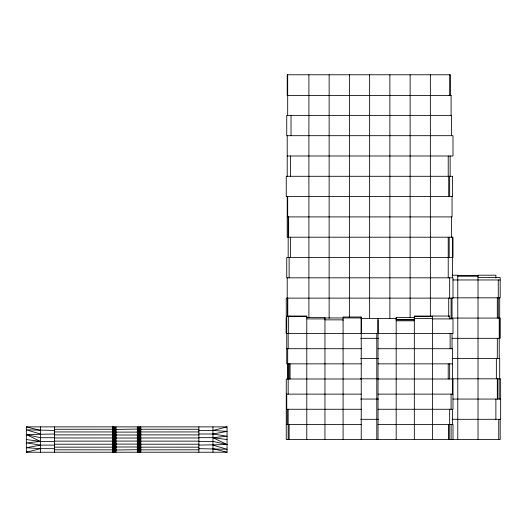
<?xml version="1.0" encoding="UTF-8"?>
<svg xmlns="http://www.w3.org/2000/svg" width="527" height="527" viewBox="0 0 527 527"><rect width="100%" height="100%" fill="white"/><g stroke="black" fill="none" stroke-linecap="round" stroke-linejoin="round"><path stroke-width="0.79" d="M432.469 318.907L452.996 318.907L452.996 333.571L286.26 333.571L286.26 318.427M287.689 316.523L287.689 298.124L287.689 316.806M361.232 363.847L286.741 363.847L286.741 316.042L306.793 316.042L306.793 439.551M306.793 317.471L324.942 317.471L324.942 439.551M343.084 320.337L343.084 319.856L324.942 319.856M349.381 316.997L349.381 74.775M361.232 333.571L361.232 316.997L343.084 316.997L343.084 439.551M378.03 333.571L378.03 319.856M432.469 439.551L432.469 316.042M449.663 318.907L449.663 316.042L414.321 316.042L414.321 439.551M452.996 439.551L452.996 424.413L378.03 424.413M198.883 447.159L140.781 447.153L140.347 447.634L140.781 445.684L139.563 444.103L113.839 444.103L112.613 445.684L114.873 452.225L114.873 426.877L112.613 433.418L113.839 434.999L139.563 434.999L140.781 433.418L138.515 426.877L138.515 452.225L140.347 447.634L138.515 446.988L113.839 447.015L112.613 448.503L113.041 452.225L112.613 451.04L113.048 450.045L113.041 426.877L112.613 428.062M54.518 431.942L112.613 431.949L113.048 431.468L114.886 432.12L139.563 432.087L140.781 430.599L140.36 426.877L140.781 428.062L140.347 429.057L140.36 452.225L140.781 451.04M112.613 431.949L113.819 426.877L113.819 452.225L112.613 449.854L54.518 449.827M198.883 429.274L140.781 429.248L139.583 426.877L139.556 452.225L140.781 447.153M140.347 429.057L116.065 429.393L113.048 436.778L112.613 439.551L113.048 439.551L113.839 438.023L116.065 432.127M113.048 450.045L137.336 449.715L140.347 442.324L140.781 439.551L140.347 439.551L139.563 438.023L137.336 432.127M54.518 429.274L112.613 429.248L113.041 426.877M140.36 452.225L140.781 449.854L198.883 449.827M116.065 435.032L112.613 444.215L116.065 452.225L116.065 426.877L113.048 434.064L112.613 436.435L113.839 438.023L139.563 438.023L140.781 434.887L137.336 426.877L137.336 452.225L140.781 444.215L198.883 444.208M140.347 445.038L140.781 442.667L139.563 441.079L113.839 441.079L113.048 439.551L112.613 441.125L116.065 449.715M137.336 429.393L140.781 437.983L137.336 446.975M112.613 430.599L113.048 429.057L116.065 429.393M137.336 449.715L140.347 450.045L140.781 448.503M139.563 438.023L137.336 444.07M113.048 436.778L112.613 437.983L54.518 437.97M140.347 442.324L140.781 441.125L198.883 441.132M116.065 438.036L114.886 441.073L116.065 444.07M137.336 441.073L138.515 438.029L137.336 435.032M113.048 434.064L112.613 434.887L54.518 434.9M112.613 442.667L113.048 442.324M140.347 436.778L140.781 436.435M112.613 429.248L113.048 429.057M140.347 450.045L140.781 449.854M27.918 451.83L26.35 452.225L26.35 426.877L227.051 426.877L227.051 452.225L26.35 452.225L40.434 448.668L54.518 448.668M198.883 430.434L212.967 430.434L227.051 426.877M54.518 445.111L40.434 445.111L26.35 447.719L40.434 448.668M198.883 433.991L212.967 433.991L227.051 431.389L212.967 430.434M54.518 441.435L40.434 441.435L26.35 434.564L54.518 433.998M198.883 445.111L227.051 444.544L212.967 437.667L198.883 437.667M449.182 95.282L450.611 95.282L450.611 74.775L287.215 74.775L287.215 95.492L451.092 95.492M449.182 95.387L451.092 95.387L451.092 115.38M287.215 155.992L452.996 155.992L452.996 135.689L286.741 135.689L286.741 115.38L451.567 115.38L451.567 135.689M287.215 216.907L452.047 216.907L452.047 196.597M452.107 275.199L457.772 275.199L457.772 439.551M457.772 275.674L478.022 275.674M457.772 276.155L478.022 276.155M478.022 277.584L500.176 277.584L500.176 297.827L452.917 297.827M452.917 279.969L500.176 279.969M286.741 316.523L306.793 316.523M414.321 316.523L432.469 316.523M324.942 317.952L361.232 317.952M452.107 318.077L499.695 318.077M361.232 318.427L396.179 318.427L396.179 439.551M414.321 318.427L432.469 318.427M449.373 318.427L452.047 318.427L452.047 298.124M306.793 318.907L324.942 318.907M396.179 319.382L414.321 319.382M396.179 320.811L414.321 320.811M360.593 338.321L378.412 338.321M452.107 338.321L500.176 338.321L500.176 318.077M286.741 348.709L361.232 348.709M378.03 348.709L452.522 348.709L452.522 394.13M360.593 358.571L378.412 358.571M452.107 358.571L499.695 358.571L499.695 378.814M378.03 363.847L452.522 363.847M360.593 378.814L378.412 378.814M452.107 378.814L500.65 378.814L500.65 419.308L452.107 419.308M361.232 378.992L286.26 378.992L286.26 439.551L500.176 439.551L500.176 419.308M378.03 378.992L452.522 378.992M286.26 394.13L361.232 394.13M378.03 394.13L452.996 394.13M360.593 399.058L378.412 399.058M452.917 399.058L500.65 399.058M286.26 409.268L361.232 409.268M378.03 409.268L452.996 409.268L452.996 378.992M360.593 419.308L378.412 419.308M286.26 424.413L361.232 424.413M40.434 433.998L26.35 429.828L54.518 430.434M198.883 431.942L140.781 431.949L140.347 431.468M140.781 434.887L198.883 434.9M54.518 437.713L40.434 437.713L26.35 434.564M140.781 437.983L198.883 437.97M54.518 441.132L112.613 441.125M198.883 441.389L212.967 441.389L227.051 444.544M54.518 444.208L112.613 444.215M54.518 447.159L112.613 447.153L113.048 447.634M198.883 448.668L227.051 449.274L212.967 445.111M227.051 439.564L212.967 437.667L227.051 436.218L212.967 433.991M26.35 439.544L40.434 441.435L26.35 442.891L40.434 445.111M212.967 448.668L227.051 452.225M26.35 426.877L40.434 430.434M116.065 446.975L113.839 441.079M499.695 297.827L499.695 338.321M499.221 318.077L499.221 358.571M499.221 378.814L499.221 399.058M498.74 419.308L498.74 439.551M498.265 279.969L498.265 318.077M497.791 378.814L497.791 399.058M497.31 297.827L497.31 318.077M497.31 338.321L497.31 358.571M497.31 378.814L497.31 399.058M496.355 358.571L496.355 378.814M495.881 278.058L495.881 275.199L478.022 275.199L478.022 439.551M495.881 399.058L495.881 419.308M452.522 237.209L452.522 277.821M452.522 409.268L452.522 424.413M452.047 333.571L452.047 348.709M451.567 216.907L451.567 237.209M451.092 298.124L451.092 318.427M451.092 394.13L451.092 409.268M451.092 424.413L451.092 439.551M450.137 155.992L450.137 176.295M450.137 333.571L450.137 348.709M449.663 74.775L449.663 95.492M449.663 176.295L449.663 196.597M449.663 277.821L449.663 298.124M449.663 363.847L449.663 378.992M449.663 409.268L449.663 424.413M449.182 237.209L449.182 257.512M449.182 424.413L449.182 439.551M448.708 176.295L448.708 196.597M448.708 298.124L448.708 316.806M448.708 424.413L448.708 439.551M448.227 155.992L448.227 176.295M448.227 237.209L448.227 277.821M448.227 363.847L448.227 378.992M430.368 74.775L430.368 316.042M410.125 74.775L410.125 317.471M389.875 74.775L389.875 318.249M378.03 318.427L378.03 439.551M376.792 333.466L376.792 439.551M369.631 74.775L369.631 318.427M361.232 316.997L361.232 439.551M329.138 74.775L329.138 318.427M308.894 74.775L308.894 317.616M291.029 115.38L291.029 135.689M290.555 155.992L290.555 176.295M290.555 237.209L290.555 257.512M290.081 316.042L290.081 316.523M290.081 363.847L290.081 378.992M289.125 257.512L289.125 277.821M289.125 363.847L289.125 378.992M289.125 424.413L289.125 439.551M288.644 216.907L288.644 237.209M288.644 316.523L288.644 333.571M288.17 216.907L288.17 257.512M288.17 333.571L288.17 348.709M288.17 363.847L288.17 394.13M288.17 409.268L288.17 439.551M287.689 74.775L287.689 115.38M287.689 196.597L287.689 216.907M287.689 348.709L287.689 378.992M287.215 135.689L287.215 176.295M287.215 196.597L287.215 237.209L452.996 237.209L452.996 257.512L286.741 257.512L286.741 277.821L452.996 277.821L452.996 298.124L286.26 298.124L286.26 333.571M287.215 277.821L287.215 298.124M287.215 409.268L287.215 424.413M286.741 394.13L286.741 409.268M212.967 426.877L212.967 452.225M198.883 426.877L198.883 452.225M140.781 426.877L140.781 452.225M112.613 426.877L112.613 452.225M54.518 426.877L54.518 452.225M40.434 426.877L40.434 452.225M396.179 317.471L396.179 319.856L414.321 319.856L414.321 317.471L396.179 317.471M452.522 176.295L286.26 176.295L286.26 196.597L452.522 196.597L452.522 176.295"/></g></svg>
